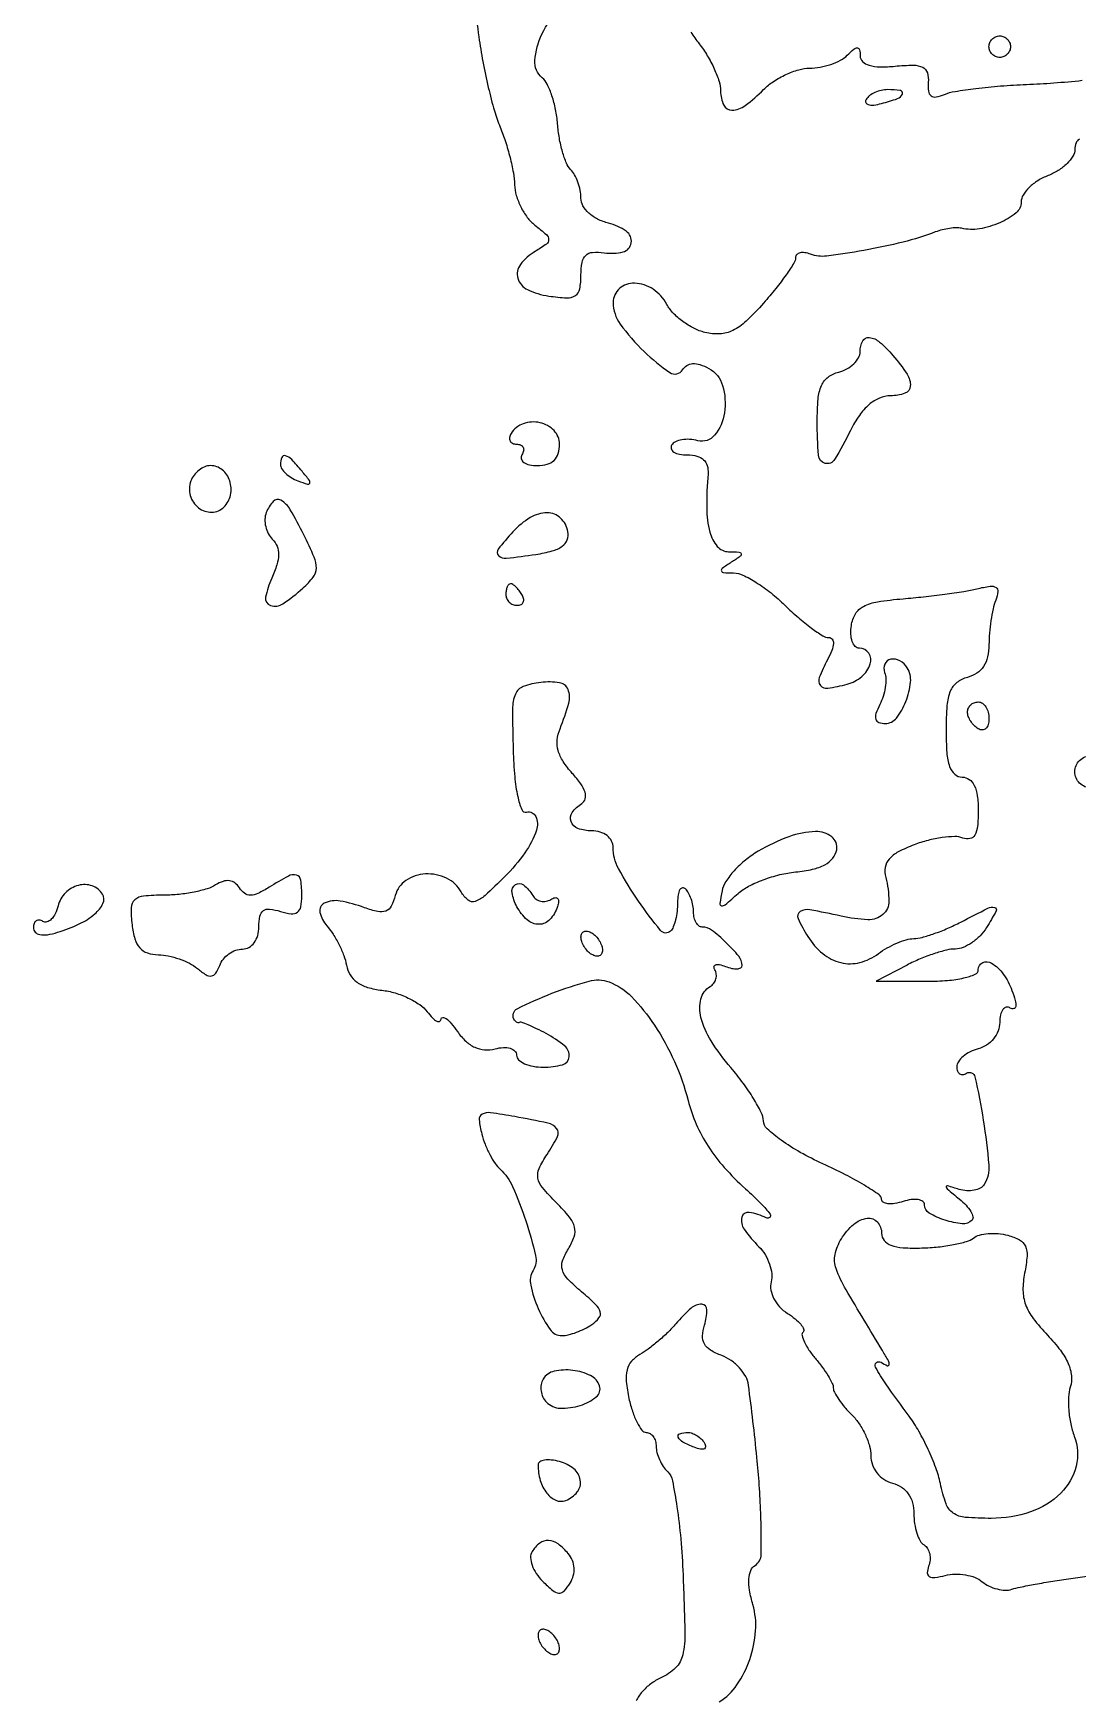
# Model space of a CAD drawing. Extents: x 0 to 4160, y 0 to 3120.
# Drawn here: x 3334 to 3431.3, y 1827.5 to 1982.2 of the extents above; entities that cross this region are included whole.
import ezdxf

# ---------------------------------------------------------------- set-up
doc = ezdxf.new("R2010")
doc.units = 0

msp = doc.modelspace()

# ---------------------------------------------------------------- linework, layer by layer
for points in [[(4159.499279, 606.274193, 0.000001), (4159.667734, 974.478125, 0.000057), (4159.806661, 1380.08378, 0.000034), (4159.883999, 1862.25), (4160, 3120), (3296.563358, 3120), (2433.126717, 3120)], [(757.647081, 3119.740147, 0.000002), (520.492565, 3119.487217, 0.4139)], [(1964.75, 0.149832, 0.000016), (2717.930904, 0.232101, 0.000028), (3351.473438, 0.357111)], [(3375.119462, 1985.001132, 0.006851), (3375.487965, 1981.900965, 0.013637), (3375.85548, 1979.613222, 0.011376), (3376.366969, 1977.205284, 0.011536), (3376.936216, 1975.022684, 0.03044), (3377.473236, 1973.5, -0.021948), (3377.964333, 1972.179425, -0.016558), (3378.390779, 1970.690993, -0.016824), (3378.698527, 1969.263069, -0.036729), (3378.816041, 1968.150189, 0.063927), (3378.977257, 1967.147748, 0.044367), (3379.398907, 1966.079114, 0.044562), (3379.998984, 1965.108132, 0.067114), (3380.69537, 1964.399454, -0.015634), (3381.775661, 1963.505337, -0.209448), (3381.987719, 1963.049255, -0.246514), (3381.778438, 1962.628008, -0.021586), (3380.75, 1961.949575, 0.092179), (3379.355189, 1960.716777, 0.243352), (3379.116311, 1959.44535, 0.212285), (3380.02909, 1958.38354, 0.074297), (3382, 1957.786692, 0.023529), (3383.682521, 1957.620123, 0.158265), (3384.482212, 1957.834827, 0.207383), (3384.885496, 1958.44291, 0.044187), (3385, 1959.736051, -0.042121), (3385.100117, 1960.922395, -0.160344), (3385.442934, 1961.570773, -0.176306), (3386.08064, 1961.853586, -0.053158), (3387.157047, 1961.812858, 0.097146), (3388.917835, 1961.900351, 0.303458), (3389.677289, 1962.735088, 0.283423), (3389.215839, 1963.816251, 0.092545), (3387.571039, 1964.571526, -0.053873), (3386.550424, 1964.948187, -0.069244), (3385.725341, 1965.511998, -0.081336), (3385.186341, 1966.191278, -0.127799), (3385, 1966.908408, 0.049348), (3384.928907, 1967.626972, 0.037886), (3384.716147, 1968.386948, 0.038896), (3384.404091, 1969.073781, 0.070413), (3384.033691, 1969.566309, -0.100127), (3383.644174, 1970.153371, -0.026953), (3383.277563, 1971.215622, -0.026173), (3382.983694, 1972.493142, -0.024433), (3382.816584, 1973.824047, 0.030281), (3382.633513, 1975.155966, 0.031603), (3382.292376, 1976.436672, 0.033326), (3381.856371, 1977.496961, 0.105719), (3381.38423, 1978.096081, -0.244468), (3380.702477, 1979.715156, -0.091546), (3381.364076, 1982.166883, -0.078108), (3383.025624, 1984.584881, -0.105424)], [(3395.23455, 1982.365571, 0.027731), (3396, 1981.272871, -0.031515), (3396.765455, 1980.162389, -0.028641), (3397.4125, 1978.929283, -0.029798), (3397.86195, 1977.75797, -0.076854), (3398, 1976.865141, 0.109961), (3398.290982, 1975.558029, 0.30016), (3399.061086, 1975.086398, 0.153994), (3400.300221, 1975.523737, 0.035144), (3402, 1977, -0.049633), (3402.934716, 1977.765525, -0.037937), (3404.088125, 1978.4125, -0.03892), (3405.273947, 1978.855536, -0.070052), (3406.3, 1979, 0.045545), (3407.26866, 1979.088418, 0.037078), (3408.276875, 1979.3525, 0.038434), (3409.174939, 1979.739764, 0.075503), (3409.8, 1980.2, -0.019292), (3410.421106, 1980.77494, -0.192708), (3410.75, 1980.886673, -0.345397), (3410.945565, 1980.715704, -0.04685), (3411, 1980.13603, 0.20832), (3411.224873, 1979.619723, 0.116747), (3411.830716, 1979.275389, 0.06855), (3412.839245, 1979.125545, 0.026736), (3414.25, 1979.18603, -0.020914), (3415.948521, 1979.278667, -0.11668), (3416.832478, 1979.081326, -0.211867), (3417.259328, 1978.57587, -0.091807), (3417.349653, 1977.681252, 0.049957), (3417.363975, 1976.856043, 0.204824), (3417.607803, 1976.431416, 0.210536), (3418.077629, 1976.321171, 0.052799), (3418.849653, 1976.551578, -0.058628), (3419.837164, 1976.833839, -0.009977), (3421.777711, 1977.109941, -0.01077), (3424.081864, 1977.340753, -0.00941), (3426.5, 1977.484754, 0.008407), (3429.035453, 1977.630638, 0.007258), (3431.692188, 1977.86719, 0.007323)], [(3431.417521, 1972.393027, 0.181918), (3431.108068, 1972.039422, 0.089994), (3431, 1971.443864, -0.138604), (3430.818787, 1970.802713, -0.061539), (3430.265625, 1970.109966, -0.05418), (3429.456317, 1969.474316, -0.048592), (3428.5, 1969, 0.048986), (3427.543698, 1968.524753, 0.054417), (3426.734375, 1967.886412, 0.061748), (3426.181388, 1967.189704, 0.137751), (3426, 1966.543803, -0.226589), (3425.515497, 1965.529572, -0.066399), (3424.000385, 1964.607124, -0.062045), (3422.110206, 1964.042343, -0.099829), (3420.435529, 1964.096915, 0.066857), (3419.972116, 1964.142503, 0.026569), (3419.334187, 1964.085846, 0.025718), (3418.64296, 1963.950662, 0.029374), (3418, 1963.749451, -0.02933), (3415.00737, 1962.812637, -0.017187), (3411.334789, 1962.028458, -0.012965), (3407.862003, 1961.503372, -0.123254), (3406.38245, 1961.683482, 0.053819), (3405.851876, 1961.823986, 0.095465), (3405.401403, 1961.806404, 0.141696), (3405.102773, 1961.639017, 0.192257), (3404.984027, 1961.356989, -0.137454), (3404.833835, 1960.857029, -0.012472), (3404.101889, 1959.763777, -0.015431), (3403.140075, 1958.487405, -0.011463), (3402.003435, 1957.136721, -0.021797), (3400.37914, 1955.448385, -0.07412), (3399.133745, 1954.572062, -0.105031), (3397.939064, 1954.259481, -0.07326), (3396.548273, 1954.398528, -0.055928), (3395.516714, 1954.784039, -0.041165), (3394.476762, 1955.424027, -0.041912), (3393.582594, 1956.204684, -0.069586), (3392.993681, 1957.011807, 0.122808), (3391.717204, 1958.421661, 0.139782), (3389.98863, 1958.98081, 0.191051), (3388.586117, 1958.480796, 0.215961), (3388, 1957.187091, 0.158963), (3388.653433, 1955.183725, 0.04236), (3390.883798, 1952.616217, 0.044941), (3393.286661, 1950.668894, 0.425289), (3394.450994, 1950.920707, -0.118287), (3394.858669, 1951.325411, -0.12336), (3395.399313, 1951.493115, -0.092912), (3396.079376, 1951.404214, -0.044058), (3396.895321, 1951.056023, -0.201376), (3398.186772, 1949.465395, -0.10915), (3398.35857, 1946.908426, -0.133238), (3397.44587, 1944.838385, -0.294711), (3395.875207, 1944.322383, 0.049302), (3395.117129, 1944.442586, 0.057103), (3394.387745, 1944.402172, 0.066032), (3393.793189, 1944.217402, 0.147057), (3393.441979, 1943.90612, 0.227854), (3393.405716, 1943.56372, 0.171925), (3393.647843, 1943.266173, 0.093899), (3394.183563, 1943.06455, 0.043205), (3394.929193, 1943, -0.063416), (3395.803513, 1942.88866, -0.123332), (3396.417551, 1942.554205, -0.138616), (3396.757393, 1942.001332, -0.090061), (3396.829767, 1941.25, 0.022707), (3396.707226, 1938.043825, 0.06288), (3397.005582, 1935.810357, 0.110789), (3397.696285, 1934.480626, 0.218977), (3398.75, 1933.984687, -0.011938), (3399.728916, 1933.952739, -0.327416), (3399.916542, 1933.798096, -0.309569), (3399.830411, 1933.563444, -0.011213), (3399, 1933, 0.010626), (3398.162404, 1932.433115, 0.301147), (3398.072273, 1932.200422, 0.33647), (3398.252034, 1932.047102, 0.012029), (3399.215522, 1932.015313, -0.110121), (3400.076967, 1931.815169, -0.028685), (3401.328615, 1931.123248, -0.027732), (3402.69911, 1930.149382, -0.025202), (3404, 1929, 0.015074), (3405.248405, 1927.851154, 0.019631), (3406.461408, 1926.88125, 0.017597), (3407.513547, 1926.161375, 0.142159), (3408.069662, 1926, -0.2356), (3408.394365, 1925.838009, -0.176962), (3408.512226, 1925.450102, -0.081901), (3408.367746, 1924.800214, -0.027308), (3407.954163, 1923.914354, 0.027111), (3407.184269, 1922.266989, 0.27315), (3407.293303, 1921.547081, 0.265752), (3407.981811, 1921.281858, 0.026), (3409.79367, 1921.656295, 0.113213), (3411.142532, 1922.36066, 0.134902), (3411.94556, 1923.544827, 0.237375), (3411.806906, 1924.540211, 0.246378), (3410.930449, 1925, -0.206851), (3410.547884, 1925.165342, -0.104116), (3410.268947, 1925.622949, -0.074746), (3410.13654, 1926.308767, -0.047802), (3410.180449, 1927.120679, -0.097672), (3410.569452, 1928.205566, -0.139693), (3411.310305, 1928.901569, -0.081179), (3412.626662, 1929.329925, -0.017771), (3415, 1929.60903, 0.007063), (3416.897124, 1929.791043, 0.006168), (3418.876216, 1930.033917, 0.006213), (3420.659774, 1930.297767, 0.018277), (3421.876481, 1930.539148, -0.021382), (3423.103759, 1930.774717, -0.175705), (3423.652757, 1930.66287, -0.29982), (3423.835935, 1930.273144, -0.055857), (3423.626481, 1929.469009, 0.037501), (3423.38572, 1928.666424, 0.016613), (3423.184029, 1927.578146, 0.016335), (3423.045815, 1926.405857, 0.021176), (3423, 1925.324593, -0.055352), (3422.874547, 1924.194824, -0.090623), (3422.498887, 1923.311072, -0.100701), (3421.869747, 1922.679426, -0.08291), (3421, 1922.289749, 0.099573), (3420.002304, 1921.802542, 0.133527), (3419.393897, 1921.006446, 0.078731), (3419.083666, 1919.681075, 0.0182), (3419, 1917.383369, 0.017402), (3419.073356, 1915.276296, 0.06512), (3419.335551, 1913.980561, 0.127189), (3419.805613, 1913.26735, 0.185858), (3420.5, 1913, -0.15468), (3421.153904, 1912.792749, -0.127474), (3421.629304, 1912.232169, -0.081096), (3421.912735, 1911.275188, -0.031536), (3422, 1909.893011, -0.023105), (3421.932043, 1908.423178, -0.104443), (3421.679234, 1907.607456, -0.219455), (3421.227953, 1907.278371, -0.142048), (3420.572885, 1907.333658, 0.096936), (3419.81452, 1907.466289, 0.029485), (3418.64647, 1907.373725, 0.0283), (3417.320752, 1907.112409, 0.027437), (3416.018913, 1906.701037, 0.030126), (3414.546157, 1906.041298, 0.093672), (3413.695951, 1905.370216, 0.13904), (3413.334225, 1904.600858, 0.105126), (3413.377631, 1903.663938, -0.05989), (3413.679431, 1901.460838, -0.222054), (3413.121639, 1900.213501, -0.191618), (3411.726254, 1899.728327, -0.04448), (3409.216801, 1900.063872, 0.010398), (3406.327583, 1900.652644, 0.18525), (3405.41074, 1900.480011, 0.380618), (3405.219426, 1899.841153, 0.030469), (3406.131157, 1898.161593, 0.080448), (3407.521246, 1896.572817, 0.114098), (3409.194212, 1895.735109, 0.12191), (3410.981249, 1895.745122, 0.100491), (3412.703524, 1896.57397, -0.033766), (3413.501448, 1897.098275, -0.028038), (3414.41291, 1897.547333, -0.028941), (3415.297733, 1897.864163, -0.065262), (3416, 1897.974357, 0.060281), (3416.766667, 1898.086874, 0.017855), (3417.900765, 1898.439985, 0.017638), (3419.157628, 1898.931563, 0.01816), (3420.364307, 1899.506161, -0.004463), (3422.890744, 1900.795233, -0.169193), (3423.515418, 1900.875416, -0.502335), (3423.668846, 1900.542825, -0.014861), (3422.767927, 1899, -0.053372), (3422.168154, 1898.234955, -0.048681), (3421.402545, 1897.5875, -0.051888), (3420.594764, 1897.145151, -0.099659), (3419.87376, 1897, 0.060235), (3419.048182, 1896.900181, 0.019813), (3417.870485, 1896.561185, 0.019411), (3416.581658, 1896.077967, 0.020804), (3415.364307, 1895.506161), (3412.5, 1894.012321), (3417.25, 1894.006161, 0.019764), (3419.136441, 1894.078307, 0.036329), (3420.655268, 1894.308437, 0.044307), (3421.711934, 1894.648732, 0.301324), (3422, 1895.083333, -0.289883), (3422.416539, 1895.741419, -0.253864), (3423.240584, 1895.696029, -0.100234), (3424.333981, 1894.673226, -0.066254), (3425.141025, 1893.14781, -0.019937), (3425.445455, 1892.211783, -0.092395), (3425.496532, 1891.647747, -0.330168), (3425.318283, 1891.44927, -0.190977), (3424.986527, 1891.508327, 0.19111), (3424.613322, 1891.574662, 0.185019), (3424.289792, 1891.368357, 0.109454), (3424.070762, 1890.876827, 0.050331), (3424, 1890.175648, -0.091979), (3423.852351, 1889.379815, -0.078829), (3423.425269, 1888.641142, -0.077082), (3422.779846, 1888.05725, -0.081618), (3422, 1887.710251, 0.05078), (3421.234974, 1887.424692, 0.059736), (3420.5875, 1887.002287, 0.069722), (3420.147056, 1886.51426, 0.149851), (3420, 1886.034603, 0.085354), (3420.068436, 1885.636631, 0.164182), (3420.266147, 1885.385041, 0.180241), (3420.560817, 1885.318332, 0.105274), (3420.906033, 1885.441925, -0.515065), (3421.694211, 1885.110842, -0.015966), (3422.471304, 1881.068764, -0.018263), (3422.982722, 1876.879729, -0.161004), (3422.555474, 1875.08976, -0.132099), (3422.190469, 1874.74661, -0.074067), (3421.61328, 1874.539832, -0.065349), (3420.921051, 1874.494337, -0.059716), (3420.217975, 1874.625309, 0.005201), (3419.12577, 1874.954884, 0.505428), (3419.014651, 1874.869831, 0.216323), (3419.109623, 1874.670454, 0.002628), (3420.234456, 1873.732758, -0.03233), (3420.859664, 1873.14528, -0.052129), (3421.300098, 1872.563141, -0.070566), (3421.509839, 1872.070677, -0.267932), (3421.426552, 1871.759885, -0.222805), (3420.511516, 1871.429031, -0.054997), (3418.90531, 1871.756939, -0.055594), (3417.438298, 1872.416188, -0.265321), (3417, 1873.184019, 0.242691), (3416.839822, 1873.494585, 0.115953), (3416.4125, 1873.669025, 0.074337), (3415.766432, 1873.674384, 0.041831), (3415, 1873.5, -0.036044), (3414.233314, 1873.316215, -0.064683), (3413.5875, 1873.294229, -0.101584), (3413.156933, 1873.426301, -0.274255), (3413, 1873.690889, 0.248786), (3412.771582, 1874.121541, 0.012631), (3411.392358, 1875.005958, 0.01774), (3409.624439, 1875.993599, 0.011684), (3407.527175, 1877.008277, -0.02073), (3405.426174, 1878.072077, -0.028548), (3403.642072, 1879.208681, -0.02822), (3402.328477, 1880.272546, -0.199706), (3401.986534, 1881, 0.105016), (3401.780501, 1881.792188, 0.021019), (3401.069328, 1883.076404, 0.021368), (3400.09723, 1884.526687, 0.018507), (3398.959359, 1885.962226, -0.035725), (3397.114509, 1888.461752, -0.078271), (3396.172947, 1890.638907, -0.124425), (3396.165477, 1892.343649, -0.195959), (3397.016312, 1893.510081, 0.089269), (3397.361176, 1893.819727, 0.095102), (3397.567159, 1894.223775, 0.099868), (3397.60323, 1894.658709, 0.109749), (3397.464374, 1895.057644, -0.14665), (3397.385146, 1895.352674, -0.315874), (3397.518929, 1895.532065, -0.134924), (3397.887009, 1895.550438, -0.03703), (3398.448062, 1895.381557, 0.036696), (3399.043113, 1895.202009, 0.068367), (3399.544118, 1895.160246, 0.112217), (3399.875453, 1895.254395, 0.274188), (3400, 1895.46444, 0.172833), (3399.693059, 1896.325885, 0.029732), (3398.499797, 1897.62223, 0.029781), (3397.160773, 1898.76802, 0.171519), (3396.285714, 1899.046891, -0.177151), (3395.985002, 1899.146358, -0.095394), (3395.727057, 1899.44617, -0.074454), (3395.550258, 1899.899806, -0.053552), (3395.487246, 1900.440597, 0.044939), (3395.428054, 1901.037698, 0.036571), (3395.261672, 1901.658798, 0.037898), (3395.020935, 1902.21177, 0.074897), (3394.737246, 1902.596087, 0.232223), (3394.460309, 1902.690648, 0.232832), (3394.216566, 1902.529267, 0.09723), (3394.050667, 1902.052101, 0.035202), (3394, 1901.333333, -0.029908), (3393.951257, 1900.519179, -0.031003), (3393.805728, 1899.726561, -0.032618), (3393.593492, 1899.061212, -0.103215), (3393.338649, 1898.671982, -0.443393), (3392.420128, 1898.717297, -0.021279), (3390.353624, 1901.468293, -0.025946), (3388.4946, 1904.501612, -0.125134), (3388, 1906.446946, 0.122118), (3387.849566, 1907.053699, 0.106518), (3387.428054, 1907.555868, 0.093413), (3386.783497, 1907.886513, 0.072047), (3386, 1908, -0.086111), (3384.720187, 1908.222058, -0.223316), (3384.072885, 1908.866287, -0.247167), (3384.189766, 1909.718721, -0.09941), (3385.075205, 1910.546479, 0.195472), (3385.392127, 1910.980102, 0.138355), (3385.373896, 1911.589737, 0.079198), (3384.976796, 1912.385371, 0.029824), (3384.191293, 1913.355496, -0.04002), (3383.337048, 1914.4556, -0.077807), (3382.879696, 1915.466254, -0.090839), (3382.791614, 1916.459204, -0.073547), (3383.045802, 1917.5, 0.02725), (3383.869531, 1919.890209, 0.169508), (3383.794973, 1921.164736, 0.263869), (3382.989876, 1921.790301, 0.064876), (3381.25, 1921.816422, 0.056686), (3379.628713, 1921.440551, 0.214079), (3378.89331, 1920.737579, 0.097049), (3378.622055, 1919.347084, 0.007372), (3378.681987, 1915.5, 0.013982), (3378.825819, 1913.035041, 0.031964), (3379.104235, 1911.194797, 0.041911), (3379.47473, 1909.987835, 0.370457), (3379.931987, 1909.75, -0.357689), (3380.792075, 1909.326998, -0.190703), (3380.854986, 1908.065369, -0.073751), (3379.770124, 1905.952189, -0.04099), (3377.892795, 1903.738949, -0.010445), (3376.063187, 1901.984228, -0.101773), (3375.148487, 1901.434969, -0.261725), (3374.483312, 1901.55192, -0.093921), (3373.843105, 1902.315872, 0.154244), (3372.483986, 1903.593536, 0.126032), (3370.518252, 1903.987306, 0.134656), (3368.700347, 1903.383371, 0.183668), (3367.707672, 1901.990137, -0.053487), (3367.331023, 1900.997472, -0.182406), (3366.829384, 1900.539038, -0.151083), (3366.083347, 1900.479465, -0.033563), (3364.84104, 1900.846556, 0.044398), (3362.565081, 1901.465871, 0.158444), (3361.088989, 1901.26187, 0.349118), (3360.683207, 1900.416253, 0.12576), (3361.335631, 1899.14629, -0.03952), (3361.920471, 1898.370198, -0.02598), (3362.471544, 1897.396098, -0.026145), (3362.911574, 1896.385361, -0.044873), (3363.155313, 1895.5, 0.093766), (3363.502023, 1894.595235, 0.10102), (3364.148706, 1893.907006, 0.082611), (3365.127805, 1893.433678, 0.042984), (3366.461174, 1893.164025, -0.044791), (3367.681167, 1892.912717, -0.037732), (3368.912188, 1892.437936, -0.039346), (3369.974928, 1891.826371, -0.080107), (3370.67082, 1891.164025, 0.027529), (3371.1604, 1890.588946, 0.080367), (3371.573973, 1890.274481, 0.238091), (3371.834912, 1890.268679, 0.280222), (3371.968197, 1890.472506, -0.393585), (3372.124404, 1890.629584, -0.173733), (3372.429081, 1890.533402, -0.056581), (3372.915801, 1890.068144, -0.020974), (3373.492503, 1889.314165, 0.052104), (3374.268004, 1888.421229, 0.080521), (3375.114892, 1887.853135, 0.08977), (3376.02648, 1887.619295, 0.08214), (3376.992503, 1887.708291, -0.049415), (3377.771195, 1887.831582, -0.086436), (3378.418081, 1887.757406, -0.126982), (3378.840821, 1887.50445, -0.19724), (3379, 1887.116631, 0.20892), (3379.18653, 1886.689701, 0.081907), (3379.734375, 1886.32801, 0.062396), (3380.54291, 1886.081938, 0.042728), (3381.5, 1886, 0.064365), (3383.292257, 1886.231678, 0.318697), (3383.908719, 1886.968566, 0.246767), (3383.472691, 1887.987745, 0.047855), (3381.75, 1889.133796, 0.009778), (3380.869626, 1889.583037, 0.014928), (3380.0875, 1889.934599, 0.009419), (3379.433547, 1890.191063, 0.24188), (3379.25, 1890.16898, -0.184073), (3379.135257, 1890.142076, -0.106197), (3379, 1890.190738, -0.079802), (3378.86412, 1890.30901, -0.053907), (3378.75, 1890.480342, -0.419286), (3379.063488, 1891.445163, -0.022727), (3382.299413, 1892.879197, -0.026126), (3385.75321, 1894.021701, -0.158046), (3387.613452, 1893.93556, -0.110689), (3389.701375, 1892.566867, -0.04546), (3391.840556, 1889.917235, -0.042049), (3393.704482, 1886.539954, -0.041945), (3394.978902, 1882.895687, 0.040227), (3395.742182, 1880.688777, 0.040612), (3396.847046, 1878.639977, 0.037654), (3398.34962, 1876.667625, 0.026678), (3400.306675, 1874.687894, -0.010838), (3401.791436, 1873.278146, -0.042117), (3402.612782, 1872.313726, -0.382329), (3402.580528, 1872.019251, -0.305256), (3402.25, 1871.973078, 0.071023), (3400.666377, 1872.483745, 0.392563), (3399.98148, 1872.036952, 0.219447), (3400.194557, 1870.91346, 0.041505), (3401.577647, 1869.279496, -0.060818), (3402.148184, 1868.550273, -0.052211), (3402.561701, 1867.667551, -0.054754), (3402.766105, 1866.771868, -0.092953), (3402.712197, 1866.007443, 0.109035), (3402.683191, 1865.255691, 0.075443), (3402.959345, 1864.447476, 0.068901), (3403.497252, 1863.689905, 0.064472), (3404.231929, 1863.087231, -0.029209), (3404.947252, 1862.580166, -0.050572), (3405.466829, 1862.070157, -0.072343), (3405.734684, 1861.632486, -0.306643), (3405.67953, 1861.346197, 0.263181), (3405.589123, 1861.020428, 0.048462), (3405.805582, 1860.410121, 0.040894), (3406.230613, 1859.666791, 0.02674), (3406.832152, 1858.883065, -0.018347), (3407.470671, 1858.079439, -0.021859), (3408.01007, 1857.275585, -0.021289), (3408.400579, 1856.568719, -0.116055), (3408.5, 1856.146151, 0.126869), (3408.606365, 1855.733706, 0.024678), (3409.014062, 1855.074852, 0.024785), (3409.580046, 1854.335004, 0.020704), (3410.25, 1853.607143, -0.049842), (3410.919839, 1852.788563, -0.037975), (3411.485938, 1851.777187, -0.038937), (3411.87355, 1850.736487, -0.069789), (3412, 1849.834952, 0.085143), (3412.144427, 1848.99296, 0.081747), (3412.561916, 1848.233967, 0.081038), (3413.204499, 1847.64362, 0.081569), (3414, 1847.289749, -0.082114), (3414.845025, 1846.912751, -0.094016), (3415.478633, 1846.297157, -0.0887), (3415.867638, 1845.460899, -0.064706), (3416, 1844.442386, 0.03779), (3416.070622, 1843.509333, 0.041493), (3416.280921, 1842.627194, 0.045546), (3416.588632, 1841.915311, 0.130279), (3416.956326, 1841.526992, -0.121314), (3417.28116, 1841.195845, -0.081539), (3417.474482, 1840.699784, -0.073862), (3417.510244, 1840.118412, -0.070212), (3417.377336, 1839.540938, 0.08216), (3417.251552, 1838.928165, 0.284161), (3417.442621, 1838.590726, 0.16183), (3417.956835, 1838.496637, 0.028976), (3418.926336, 1838.690987, -0.05909), (3419.824975, 1838.815551, -0.047291), (3420.800213, 1838.742449, -0.048849), (3421.702422, 1838.495715, -0.082223), (3422.378578, 1838.100771, 0.060691), (3423.003901, 1837.698642, 0.050058), (3423.749095, 1837.426434, 0.05201), (3424.495905, 1837.316414, 0.087129), (3425.123252, 1837.399374, -0.025681), (3425.904943, 1837.602262, -0.005286), (3427.303236, 1837.874118, -0.005548), (3428.936252, 1838.155038, -0.005195), (3430.611169, 1838.406245), (3434.722337, 1838.979235)], [(3397.880514, 1826.926154, 0.104225), (3399.529681, 1828.497612, 0.067361), (3400.722029, 1830.860677, 0.06582), (3401.265225, 1833.522115, 0.087518), (3401.007606, 1835.973479, -0.027287), (3400.703365, 1837.304366, -0.056221), (3400.641688, 1838.369262, -0.079262), (3400.81064, 1839.151706, -0.163013), (3401.206861, 1839.627847, 0.255482), (3401.78048, 1840.636796, 0.013221), (3401.742738, 1844.51017, 0.016338), (3401.386596, 1849.674182, 0.007385), (3400.599227, 1856.413756, 0.094132), (3400.337325, 1857.207314, 0.057953), (3399.762192, 1858.009075, 0.055354), (3398.98056, 1858.697608, 0.064401), (3398.104013, 1859.157227, -0.048205), (3397.066099, 1859.659427, -0.12783), (3396.497049, 1860.246829, -0.141752), (3396.318799, 1860.995883, -0.064922), (3396.497928, 1861.993471, 0.071871), (3396.733671, 1863.419461, 0.407881), (3396.256534, 1863.927315, 0.195003), (3395.257989, 1863.570535, 0.033603), (3393.822722, 1862.105922, -0.02264), (3393.076765, 1861.310585, -0.016119), (3392.174347, 1860.486733, -0.01632), (3391.260617, 1859.755293, -0.033062), (3390.488599, 1859.253558, 0.08383), (3389.700295, 1858.619372, 0.121169), (3389.285277, 1857.831625, 0.087162), (3389.20936, 1856.746428, 0.028048), (3389.467574, 1855.147636, 0.026225), (3389.799482, 1853.941994, 0.038067), (3390.22624, 1852.924618, 0.042792), (3390.679471, 1852.199783, 0.235847), (3391.079455, 1852, -0.139938), (3391.430494, 1851.89979, -0.099958), (3391.72959, 1851.618125, -0.085268), (3391.931019, 1851.196869, -0.069085), (3392, 1850.7, 0.06725), (3392.077821, 1850.124024, 0.039062), (3392.315361, 1849.466514, 0.038308), (3392.66261, 1848.832906, 0.051915), (3393.07357, 1848.32643, -0.148299), (3393.512753, 1847.504918, -0.01206), (3393.936342, 1845.071927, -0.015387), (3394.288512, 1842.088143, -0.011213), (3394.5031, 1838.754837, -0.005079), (3394.673558, 1833.380171, -0.058609), (3394.472532, 1831.28243, -0.148803), (3393.806839, 1830.08689, -0.085148), (3392.42953, 1829.149845, 0.054053), (3391.494261, 1828.59489, 0.052544), (3390.68981, 1827.847689, 0.057061), (3390.126878, 1827.030632, 0.111321)]]:
    msp.add_lwpolyline(points, format="xyb")
for points in [[(3425, 1981, -0.099038), (3424.923658, 1980.618362, -0.097945), (3424.70625, 1980.29375, -0.097945), (3424.381638, 1980.076342, -0.099038), (3424, 1980, -0.099038), (3423.618362, 1980.076342, -0.097945), (3423.29375, 1980.29375, -0.097945), (3423.076342, 1980.618362, -0.099038), (3423, 1981, -0.099038), (3423.076342, 1981.381638, -0.097945), (3423.29375, 1981.70625, -0.097945), (3423.618362, 1981.923658, -0.099038), (3424, 1982, -0.099038), (3424.381638, 1981.923658, -0.097945), (3424.70625, 1981.70625, -0.097945), (3424.923658, 1981.381638, -0.099038)], [(3411.557637, 1976.093259, 0.236417), (3411.53149, 1975.80112, 0.238295), (3411.749762, 1975.606613, 0.095442), (3412.266748, 1975.570513, 0.033809), (3412.99862, 1975.70989, 0.020231), (3414.475053, 1976.160521, 0.209047), (3414.930595, 1976.583925, 0.493596), (3414.747863, 1976.912738, 0.036651), (3413.559017, 1977, 0.056553), (3412.966253, 1976.93274, 0.049897), (3412.376706, 1976.733645, 0.052741), (3411.877374, 1976.440555, 0.095554)], [(3414.053915, 1952.25, -0.029748), (3415.368607, 1950.515645, -0.163813), (3415.670922, 1949.39902, -0.300713), (3415.169367, 1948.731755, -0.085712), (3413.827362, 1948.5, 0.100872), (3412.800608, 1948.29073, 0.077921), (3411.829138, 1947.684837, 0.063085), (3410.924334, 1946.67706, 0.036557), (3410.096728, 1945.272709, -0.019671), (3408.624278, 1942.569592, -0.334668), (3407.742122, 1942.210301, -0.319345), (3407.117879, 1942.961359, -0.01881), (3407, 1946.09362, -0.020771), (3407.08778, 1948.205773, -0.081615), (3407.404082, 1949.46583, -0.131146), (3408.014001, 1950.236294, -0.096447), (3409, 1950.710251, 0.060903), (3409.764694, 1951.013407, 0.065681), (3410.4125, 1951.485993, 0.073972), (3410.850737, 1952.048695, 0.129214), (3411, 1952.616631, -0.119423), (3411.239541, 1953.605243, -0.313406), (3411.851479, 1953.930024, -0.150601), (3412.813109, 1953.50239, -0.036343)], [(3378.5, 1945, 0.088621), (3378.348919, 1944.618194, 0.167455), (3378.391936, 1944.29375, 0.177706), (3378.621649, 1944.077418, 0.101261), (3379, 1944, -0.101261), (3379.378351, 1943.922582, -0.177706), (3379.608064, 1943.70625, -0.167455), (3379.651081, 1943.381806, -0.088621), (3379.5, 1943, 0.202618), (3379.441401, 1942.621877, 0.181468), (3379.66835, 1942.29375, 0.104212), (3380.195401, 1942.071541, 0.047867), (3380.940983, 1942, 0.067914), (3381.850102, 1942.124056, 0.125559), (3382.492623, 1942.492834, 0.128278), (3382.871364, 1943.117884, 0.07253), (3383, 1944, 0.193987), (3382.492312, 1945.25932, 0.14748), (3381.182221, 1945.994745, 0.139409), (3379.626156, 1945.903824, 0.172127)], [(3357, 1942.106989, 0.148172), (3357.117443, 1941.719384, 0.058677), (3357.482174, 1941.291272, 0.05126), (3358.013435, 1940.891147, 0.0442), (3358.641444, 1940.584097, 0.012731), (3359.541716, 1940.264678, 0.389672), (3359.741192, 1940.355597, 0.27071), (3359.707299, 1940.617386, 0.008807), (3359.018999, 1941.477108, 0.017238), (3358.053128, 1942.562498, 0.127361), (3357.469452, 1942.925, 0.389178), (3357.129499, 1942.765008, 0.097466)], [(3348.66643, 1940.573113, 0.163802), (3348.609955, 1939.219209, 0.156298), (3349.380416, 1938.076233, 0.172763), (3350.606363, 1937.662551, 0.194574), (3351.745649, 1938.145649, 0.144239), (3352.354488, 1939.263051, 0.132004), (3352.288727, 1940.574681, 0.142435), (3351.589047, 1941.607225, 0.174818), (3350.5, 1942, 0.098889), (3349.967453, 1941.893634, 0.066858), (3349.430904, 1941.580852, 0.063861), (3348.971842, 1941.118605, 0.072121)], [(3355.685134, 1937.621855, 0.085507), (3355.564433, 1937.013334, 0.062625), (3355.633215, 1936.326963, 0.061892), (3355.871864, 1935.670308, 0.078456), (3356.251019, 1935.148981, -0.099154), (3356.687578, 1934.493765, -0.101782), (3356.832799, 1933.727139, -0.073849), (3356.675543, 1932.771457, -0.029261), (3356.194313, 1931.527126, 0.060822), (3355.630073, 1929.741314, 0.377665), (3356.083006, 1928.981706, 0.228823), (3357.244627, 1929.144205, 0.036685), (3359.102392, 1930.592663, 0.042499), (3360.068513, 1931.629129, 0.163821), (3360.358499, 1932.447394, 0.106602), (3360.153734, 1933.47559, 0.013062), (3359.181132, 1935.568059, 0.01673), (3357.923076, 1937.900311, 0.128577), (3357.053189, 1938.772826, 0.352221), (3356.336006, 1938.667257, 0.095523)], [(3378.666667, 1935.847879, 0.018592), (3377.288657, 1934.215694, 0.38076), (3377.326482, 1933.622158, 0.226915), (3378.044888, 1933.373466, 0.009511), (3380.800051, 1933.739371, 0.028003), (3382.322322, 1934.059136, 0.08872), (3383.260695, 1934.500922, 0.148135), (3383.721399, 1935.094934, 0.13985), (3383.788568, 1935.859362, 0.157725), (3383.097494, 1937.115019, 0.191552), (3381.857123, 1937.605093, 0.136079), (3380.262225, 1937.158985, 0.072432)], [(3378, 1930, 0.105053), (3378.081062, 1929.618444, 0.099167), (3378.311086, 1929.29375, 0.09642), (3378.654762, 1929.076123, 0.093332), (3379.059017, 1929, 0.108972), (3379.413961, 1929.078288, 0.182303), (3379.6254, 1929.29375, 0.161196), (3379.656512, 1929.6179, 0.082592), (3379.5, 1930, 0.029505), (3379.231006, 1930.382774, 0.035638), (3378.933975, 1930.70625, 0.038439), (3378.65171, 1930.934461, 0.151918), (3378.440983, 1931, 0.210953), (3378.272352, 1930.92554, 0.081139), (3378.129539, 1930.70625, 0.061769), (3378.032345, 1930.382849, 0.042167)], [(3413.281539, 1922.75, -0.083996), (3413.389428, 1922.145741, -0.039666), (3413.333693, 1921.353125, -0.037846), (3413.141029, 1920.511918, -0.043585), (3412.829689, 1919.75, 0.034446), (3412.472104, 1918.918573, 0.157624), (3412.459323, 1918.399791, 0.241747), (3412.743879, 1918.101858, 0.083686), (3413.348185, 1918, 0.231112), (3414.378354, 1918.503037, 0.071607), (3415.258392, 1920.042452, 0.06891), (3415.697838, 1921.847916, 0.165159), (3415.392745, 1923.173541, 0.128209), (3414.693976, 1923.840613, 0.178138), (3413.846636, 1923.972657, 0.247847), (3413.303667, 1923.530074, 0.188508)], [(3423, 1918.440983, -0.066118), (3422.926733, 1917.889346, -0.138808), (3422.70625, 1917.521475, -0.191142), (3422.379648, 1917.392057, -0.139169), (3422, 1917.5, -0.06081), (3421.617485, 1917.806203, -0.051032), (3421.29375, 1918.2129, -0.053229), (3421.073302, 1918.653442, -0.089642), (3421, 1919.059017, -0.105429), (3421.076556, 1919.418051, -0.099231), (3421.29375, 1919.723586, -0.096318), (3421.618268, 1919.928382, -0.092995), (3422, 1920, -0.153634), (3422.381379, 1919.879982, -0.097988), (3422.70625, 1919.542039, -0.080552), (3422.925455, 1919.037096, -0.062283)], [(3434, 1913.5, -0.099038), (3433.885486, 1912.927543, -0.097945), (3433.559375, 1912.440625, -0.097945), (3433.072457, 1912.114514, -0.099038), (3432.5, 1912, -0.099038), (3431.927543, 1912.114514, -0.097945), (3431.440625, 1912.440625, -0.097945), (3431.114514, 1912.927543, -0.099038), (3431, 1913.5, -0.099038), (3431.114514, 1914.072457, -0.097945), (3431.440625, 1914.559375, -0.097945), (3431.927543, 1914.885486, -0.099038), (3432.5, 1915, -0.099038), (3433.072457, 1914.885486, -0.097945), (3433.559375, 1914.559375, -0.097945), (3433.885486, 1914.072457, -0.099038)], [(3401.5, 1906.095998, 0.038037), (3400.325013, 1905.281656, 0.036864), (3399.273672, 1904.290803, 0.039223), (3398.483867, 1903.279241, 0.099309), (3398.133777, 1902.419087, 0.012529), (3397.939416, 1901.241008, 0.406933), (3398.095983, 1901.028282, 0.221091), (3398.434501, 1901.122628, 0.00588), (3399.633777, 1902.171821, -0.063301), (3400.597378, 1902.836836, -0.030106), (3401.977516, 1903.448947, -0.029254), (3403.518047, 1903.923402, -0.036657), (3404.991811, 1904.171821, 0.031719), (3406.566321, 1904.421274, 0.069446), (3407.706759, 1904.849511, 0.096505), (3408.445151, 1905.459297, 0.125876), (3408.815135, 1906.25, 0.285473), (3408.353226, 1907.444677, 0.16825), (3406.846234, 1907.93128, 0.084143), (3404.365102, 1907.456837, 0.043324)], [(3350.973607, 1902.962526, -0.068632), (3350.182056, 1902.602518, -0.023648), (3348.958673, 1902.299873, -0.022983), (3347.561382, 1902.089737, -0.024678), (3346.183578, 1902.015313, 0.020899), (3344.249011, 1901.925465, 0.165618), (3343.440976, 1901.568046, 0.203992), (3343.10959, 1900.833135, 0.033942), (3343.183578, 1899.25, 0.042104), (3343.44705, 1897.941636, 0.110302), (3343.906007, 1897.10667, 0.133472), (3344.614821, 1896.639116, 0.075798), (3345.635217, 1896.467706, -0.047889), (3346.562364, 1896.364529, -0.032786), (3347.583251, 1896.0797, -0.033102), (3348.539797, 1895.670977, -0.055741), (3349.268434, 1895.192183, 0.03157), (3350.074609, 1894.604875, 0.177109), (3350.5873, 1894.49243, 0.220385), (3350.984114, 1894.745942, 0.050554), (3351.351832, 1895.474477, -0.079779), (3351.690107, 1896.057649, -0.065463), (3352.215114, 1896.551878, -0.066618), (3352.839435, 1896.886031, -0.089838), (3353.468615, 1897, 0.126652), (3354.070111, 1897.154846, 0.107745), (3354.564816, 1897.587503, 0.092103), (3354.889259, 1898.252588, 0.067645), (3355, 1899.067388, -0.04668), (3355.09385, 1900.070446, -0.193001), (3355.415091, 1900.573954, -0.189602), (3355.999569, 1900.721225, -0.044882), (3357, 1900.5, 0.044882), (3358.000431, 1900.278775, 0.189602), (3358.584909, 1900.426046, 0.193001), (3358.90615, 1900.929554, 0.04668), (3359, 1901.932612, 0.033209), (3358.901503, 1903.413971, 0.302687), (3358.495697, 1903.876071, 0.191883), (3357.746596, 1903.788154, 0.014708), (3355.955919, 1902.75, -0.02752), (3354.916348, 1902.182365, -0.106818), (3354.206285, 1902.01466, -0.165296), (3353.664099, 1902.187456, -0.094649), (3353.193094, 1902.697214, 0.093502), (3352.774116, 1903.152739, 0.131178), (3352.263396, 1903.356631, 0.113022), (3351.660907, 1903.292457, 0.058239)], [(3336.29269, 1901.011247, -0.047293), (3336.028927, 1900.289325, -0.082294), (3335.665037, 1899.767598, -0.124503), (3335.264948, 1899.522401, -0.21724), (3334.88631, 1899.570264, 0.10513), (3334.548604, 1899.691277, 0.180156), (3334.260354, 1899.626245, 0.164299), (3334.066958, 1899.380488, 0.085466), (3334, 1898.991629, 0.195072), (3334.167558, 1898.578494, 0.153313), (3334.596284, 1898.34654, 0.087806), (3335.301663, 1898.334892, 0.034719), (3336.25, 1898.555001, 0.035662), (3338.260481, 1899.331939, 0.066391), (3339.726292, 1900.276961, 0.104107), (3340.474702, 1901.245074, 0.256462), (3340.429973, 1902.113307, 0.172618), (3339.474444, 1902.878692, 0.149554), (3338.185314, 1902.925869, 0.13391), (3336.984106, 1902.227594, 0.131301)], [(3380.510081, 1901.983688, 0.103486), (3380.830888, 1901.64603, 0.098885), (3381.265249, 1901.458473, 0.096837), (3381.746132, 1901.450098, 0.094762), (3382.19883, 1901.622884, -0.079588), (3382.579259, 1901.78137, -0.271973), (3382.825792, 1901.706401, -0.214359), (3382.91903, 1901.427071, -0.055453), (3382.817232, 1900.951696, -0.107104), (3382.100219, 1899.742261, -0.20765), (3381.089941, 1899.299827, -0.185947), (3379.988799, 1899.719843, -0.087045), (3379.032521, 1900.939235, -0.077713), (3378.580466, 1902.232443, -0.292063), (3378.890134, 1902.991938, -0.33581), (3379.644063, 1902.967328, -0.084358)], [(3387, 1896.881966, -0.117858), (3386.920761, 1896.550471, -0.186277), (3386.70625, 1896.357263, -0.154201), (3386.382383, 1896.338175, -0.076764), (3386, 1896.5, -0.064269), (3385.617474, 1896.810561, -0.051777), (3385.29375, 1897.230237, -0.053414), (3385.073533, 1897.689814, -0.085235), (3385, 1898.118034, -0.117858), (3385.079239, 1898.449529, -0.186277), (3385.29375, 1898.642737, -0.154201), (3385.617617, 1898.661825, -0.076764), (3386, 1898.5, -0.064269), (3386.382526, 1898.189439, -0.051777), (3386.70625, 1897.769763, -0.053414), (3386.926467, 1897.310186, -0.085235)], [(3375.759522, 1879.779182, 0.030975), (3376.066946, 1878.83324, 0.02615), (3376.504264, 1877.87576, 0.026971), (3376.997327, 1877.043159, 0.063721), (3377.469752, 1876.5, -0.107968), (3378.63396, 1874.896628, -0.024021), (3379.849963, 1871.713376, -0.020057), (3380.774302, 1868.45913, -0.200165), (3380.555466, 1867.089746, 0.19355), (3380.316463, 1865.707395, 0.050776), (3381.021636, 1863.525771, 0.05076), (3382.127476, 1861.574203, 0.246266), (3383.225249, 1861.015313, 0.058146), (3383.820485, 1861.092027, 0.027015), (3384.566167, 1861.321347, 0.026322), (3385.332212, 1861.64975, 0.033181), (3386, 1862.035628, 0.075626), (3386.676581, 1862.654987, 0.249807), (3386.786447, 1863.229455, 0.127401), (3386.358393, 1863.9213, 0.016519), (3385.053035, 1865.0901, -0.024402), (3383.766278, 1866.279305, -0.120185), (3383.264704, 1867.122238, -0.161002), (3383.283086, 1867.968109, -0.054367), (3383.825725, 1869.092549, 0.056893), (3384.363597, 1870.2216, 0.147106), (3384.39824, 1871.113914, 0.109274), (3383.925183, 1872.042893, 0.024183), (3382.717526, 1873.373383, -0.021164), (3381.419754, 1874.785929, -0.127482), (3380.992429, 1875.677015, -0.158313), (3381.099899, 1876.564879, -0.037933), (3381.834643, 1877.877479, 0.027963), (3382.818786, 1879.556271, 0.303877), (3382.732672, 1880.297204, 0.16463), (3381.913322, 1880.786942, 0.008425), (3378.835988, 1881.396522, 0.010133), (3376.56679, 1881.759093, 0.156812), (3375.798571, 1881.624915, 0.306297), (3375.521494, 1881.108367, 0.037565)], [(3413, 1870.530451, 0.174821), (3413.237653, 1869.871523, 0.133388), (3413.869439, 1869.426848, 0.07265), (3414.994793, 1869.195161, 0.021755), (3416.75, 1869.169721, 0.019102), (3418.262785, 1869.271548, 0.02136), (3419.707473, 1869.487119, 0.021256), (3420.912003, 1869.773404, 0.096691), (3421.552036, 1870.097419, -0.101856), (3422.108287, 1870.371908, -0.043936), (3422.927198, 1870.510438, -0.041059), (3423.854933, 1870.508295, -0.042875), (3424.756112, 1870.353527, -0.059424), (3425.839692, 1869.927643, -0.166264), (3426.387354, 1869.337506, -0.126301), (3426.542062, 1868.421413, -0.028363), (3426.318352, 1866.841762, 0.051084), (3426.164793, 1865.235591, 0.086991), (3426.40599, 1863.912434, 0.0741), (3427.120103, 1862.610784, 0.028575), (3428.461452, 1861.040236, -0.028872), (3429.652334, 1859.644184, -0.058922), (3430.380484, 1858.403753, -0.077372), (3430.678758, 1857.276489, -0.103257), (3430.571709, 1856.225934, 0.065107), (3430.40349, 1855.287127, 0.032073), (3430.423963, 1854.072429, 0.031166), (3430.60832, 1852.794628, 0.039451), (3430.943092, 1851.649678, -0.152375), (3431.112872, 1848.865215, -0.138115), (3429.687087, 1846.351873, -0.113373), (3426.867881, 1844.605889, -0.082366), (3423.214785, 1844, -0.019642), (3420.795322, 1844.095084, -0.131245), (3419.669431, 1844.492794, -0.158938), (3419.000987, 1845.363025, -0.032728), (3418.469949, 1847.25, 0.036305), (3418.047412, 1848.711311, 0.020109), (3417.333786, 1850.426562, 0.019963), (3416.466942, 1852.114642, 0.030231), (3415.569639, 1853.5, -0.004961), (3413.394663, 1856.512792, -0.033708), (3412.438708, 1858.079121, -0.343502), (3412.515116, 1858.496248, -0.331792), (3412.94526, 1858.533831, 0.030168), (3413.539881, 1858.214176, 0.511696), (3413.70499, 1858.307178, 0.156609), (3413.634933, 1858.654918, 0.008592), (3413.06835, 1859.629323, -0.002664), (3409.686249, 1865.290302, -0.045269), (3408.75711, 1867.250003, -0.141051), (3408.66175, 1868.572098, -0.087723), (3409.247269, 1870.024333, -0.074777), (3410.394396, 1871.365638, -0.146009), (3411.665418, 1871.939391, -0.250978), (3412.600482, 1871.589841, -0.182294)], [(3381.481492, 1856.970053, 0.096579), (3381.287627, 1856.456587, 0.07739), (3381.279348, 1855.864544, 0.075784), (3381.452984, 1855.286409, 0.085797), (3381.786469, 1854.813531, 0.190611), (3383.0656, 1854.259566, 0.082869), (3384.933078, 1854.510119, 0.096519), (3386.426547, 1855.308968, 0.310723), (3386.726719, 1856.334859, 0.201864), (3385.899223, 1857.285501, 0.084112), (3384.236776, 1857.778594, 0.084216), (3382.506594, 1857.69631, 0.203143)], [(3396.492921, 1851.011454, -0.1144), (3396.606889, 1850.674071, -0.32948), (3396.487528, 1850.474315, -0.155351), (3396.131719, 1850.443138, -0.036408), (3395.551938, 1850.618443, -0.029964), (3394.48003, 1851.105273, -0.168622), (3394.057392, 1851.558518, -0.444011), (3394.201747, 1851.882327, -0.079093), (3394.940983, 1852, -0.088797), (3395.34605, 1851.927491, -0.053277), (3395.78502, 1851.709615, -0.051183), (3396.189428, 1851.389589, -0.061454)], [(3381, 1848.988168, 0.070601), (3381.207012, 1847.529416, 0.095159), (3381.811496, 1846.344353, 0.126974), (3382.663523, 1845.687491, 0.195064), (3383.582759, 1845.670131, 0.135063), (3384.654051, 1846.45931, 0.209751), (3384.937901, 1847.553244, 0.183598), (3384.325542, 1848.615885, 0.107684), (3383, 1849.289749, 0.037088), (3382.233504, 1849.430524, 0.064378), (3381.5875, 1849.416902, 0.097659), (3381.155205, 1849.261857, 0.263809)], [(3380.440693, 1840.904039, 0.153761), (3380.303371, 1840.362726, 0.0713), (3380.448326, 1839.644142, 0.06057), (3380.835183, 1838.868015, 0.050578), (3381.417839, 1838.154039, 0.021497), (3382.374096, 1837.276894, 0.157836), (3382.941424, 1837.046207, 0.227613), (3383.421381, 1837.234849, 0.048783), (3383.978961, 1837.966462, 0.071245), (3384.283004, 1838.663184, 0.081892), (3384.359572, 1839.384126, 0.083073), (3384.200772, 1840.083167, 0.076042), (3383.820353, 1840.716462, 0.05923), (3382.869457, 1841.619791, 0.147553), (3381.977243, 1841.943896, 0.177154), (3381.162956, 1841.696261, 0.093099)], [(3381, 1833.118034, 0.085235), (3381.073533, 1832.689814, 0.053414), (3381.29375, 1832.230237, 0.051777), (3381.617474, 1831.810561, 0.064269), (3382, 1831.5, 0.076764), (3382.382383, 1831.338175, 0.154201), (3382.70625, 1831.357263, 0.186277), (3382.920761, 1831.550471, 0.117858), (3383, 1831.881966, 0.085235), (3382.926467, 1832.310186, 0.053414), (3382.70625, 1832.769763, 0.051777), (3382.382526, 1833.189439, 0.064269), (3382, 1833.5, 0.076764), (3381.617617, 1833.661825, 0.154201), (3381.29375, 1833.642737, 0.186277), (3381.079239, 1833.449529, 0.117858)]]:
    msp.add_lwpolyline(points, format="xyb", close=True)

doc.saveas('drawing.dxf')
